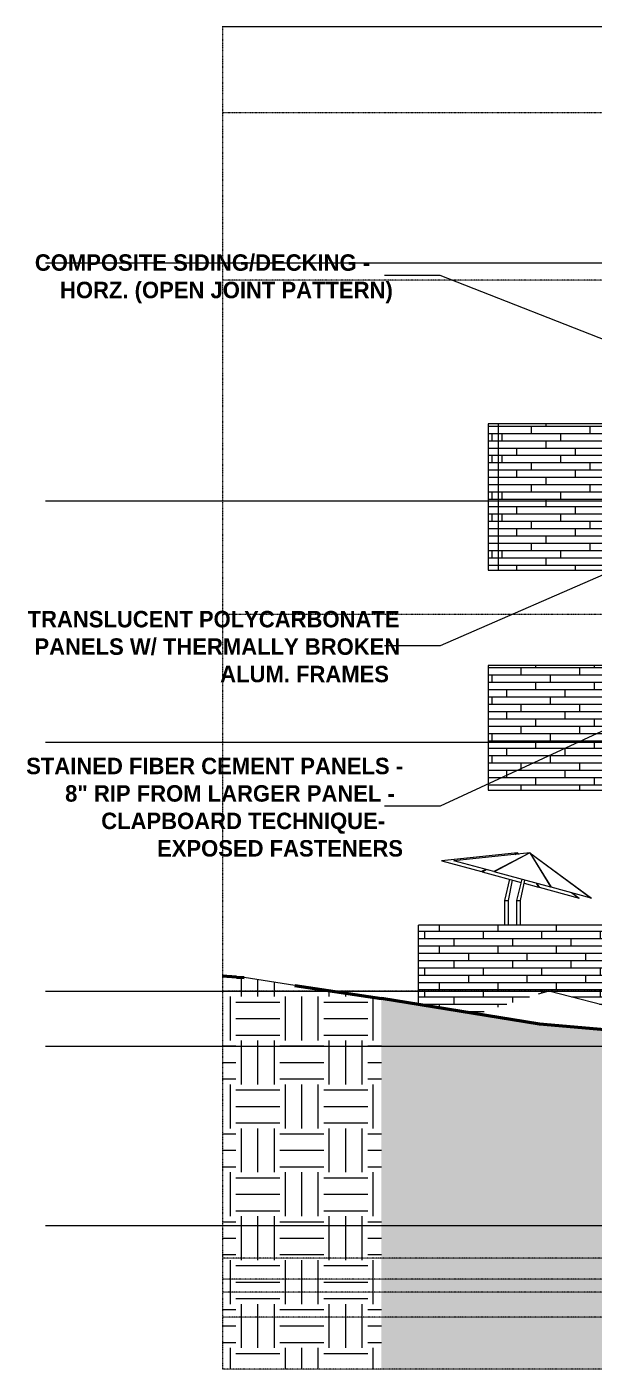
# Model space of a CAD drawing. Header units: inches. Extents: x -4179 to 1631, y -360 to 585.
# Drawn here: x -4179 to -3869, y -207 to 527 of the extents above; entities that cross this region are included whole.
import ezdxf

# ---------------------------------------------------------------- set-up
doc = ezdxf.new("R2010")
doc.units = ezdxf.units.IN
doc.header["$MEASUREMENT"] = 0
doc.linetypes.add('Aligning Line 1_8_', pattern=[0.25, 0.125, -0.125])
doc.linetypes.add('Grid Line 1_2_', pattern=[0.875, 0.5, -0.125, 0.125, -0.125])
for name, color, linetype, lineweight in [('0-1', 7, 'Continuous', 5), ('A-FLOR-LEVL-1', 51, 'Grid Line 1_2_', 9), ('A-WALL', 113, 'Continuous', 13), ('A-WALL-PATT-1', 251, 'Continuous', 9), ('C-TOPO', 7, 'Continuous', 9), ('C-TOPO-1', 250, 'Continuous', 50), ('G-ANNO-SYMB', 111, 'Aligning Line 1_8_', 9), ('G-ANNO-SYMB-1', 254, 'Aligning Line 1_8_', 9), ('G-ANNO-SYMB-2', 147, 'Aligning Line 1_8_', 9), ('G-ANNO-TEXT', 231, 'Continuous', 9), ('G-IMPT', 8, 'Continuous', 9), ('L-SITE', 91, 'Continuous', 9)]:
    doc.layers.add(name, color=color, linetype=linetype, lineweight=lineweight)
doc.styles.add('Century Gothic_B', font='GOTHICB.TTF', dxfattribs={"height": 9})
pattern_1 = [(0, (-2936.56, 0), (24, 24), [24, -24]), (0, (-2936.56, 9), (24, 24), [24, -24]), (0, (-2936.56, 18), (24, 24), [24, -24]), (90, (-2933.56, 21), (-24, 24), [24, -24]), (90, (-2924.56, 21), (-24, 24), [24, -24]), (90, (-2915.56, 21), (-24, 24), [24, -24])]
pattern_2 = [(0, (-3825.324, 0.8), (0, 4), []), (90, (-3825.324, 0.8), (-8, 8), [4, -28]), (90, (-3809.324, 4.8), (-8, 8), [4, -28])]

# ---------------------------------------------------------------- blocks, each defined once
blk = doc.blocks.new('CTR - 2nd Phase_rvt-1-BUILDING ELEVATION - WEST')
at = {"layer": 'A-FLOR-LEVL-1'}
for p, q in [((-4168.71, 398), (-1814.21, 398)), ((-4168.71, 268), (-1814.21, 268)), ((-4168.71, 136), (-1814.21, 136)), ((-4168.71, 0), (-1814.21, 0)), ((-4168.71, -30), (-1814.21, -30)), ((-4168.71, -128), (-1814.21, -128))]:
    blk.add_line(p, q, dxfattribs=at)
at = {"layer": 'G-ANNO-SYMB-1'}
for p, q in [((-1910.9, 526.95), (-4072, 526.95)), ((-1910.9, 388.59), (-4072, 388.59)), ((-1910.9, -164.42), (-4072, -164.42))]:
    blk.add_line(p, q, dxfattribs=at)
blk = doc.blocks.new('CTR  - Topography_rvt-1-BUILDING ELEVATION - WEST')
at = {"layer": 'C-TOPO'}
h = blk.add_hatch(dxfattribs=at)
h.set_pattern_fill('FP_6', color=256, style=0, pattern_type=2)
h.set_pattern_definition(pattern_1)
h.paths.add_polyline_path([(-4064.23, -206.57), (-4064.23, 7.68), (-4072, 8.12), (-4072, -206.57)], flags=0)
h = blk.add_hatch(dxfattribs=at)
h.set_pattern_fill('FP_6', color=256, style=0, pattern_type=2)
h.set_pattern_definition(pattern_1)
h.paths.add_polyline_path([(-4064.23, -206.57), (-3985.01, -206.57), (-3985.01, -4.1), (-4032.33, 3), (-4060.1, 7.44), (-4064.23, 7.68), (-4064.23, -114.88)], flags=0)
h = blk.add_hatch(dxfattribs=at)
h.set_pattern_fill('FP_6', color=256, style=0, pattern_type=2)
h.set_pattern_definition(pattern_1)
h.paths.add_polyline_path([(-2594.4, -206.57), (-1910.9, -206.57), (-1910.9, -1.03), (-1969.99, -1.08), (-2012.2, -0.84), (-2067.07, -0.88), (-2096.62, -1.49), (-2586.24, -2.92), (-2642.24, -2.96), (-2653.78, -3), (-3639.93, -3), (-3847.12, -22.5), (-3898.72, -18.12), (-3985.01, -4.1), (-3985.01, -206.57), (-2605.28, -206.57)], flags=0)
for p, q in [((-4072, 8.12), (-4064.23, 7.68)), ((-4060.1, 7.44), (-4064.23, 7.68)), ((-4032.31, 3), (-4060.1, 7.44)), ((-4032.31, 3), (-3985.01, -4.1)), ((-3893.57, 0), (-3899.4, -1.58)), ((-3830.8, -16.25), (-3893.57, 0)), ((-3906.58, -16.84), (-3985.01, -4.1)), ((-3898.72, -18.12), (-3906.58, -16.84)), ((-3858.84, -21.5), (-3898.72, -18.12))]:
    blk.add_line(p, q, dxfattribs=at)
at = {"layer": 'C-TOPO-1'}
for p, q in [((-4064.23, 7.68), (-4072, 8.12)), ((-4064.23, 7.68), (-4060.1, 7.44)), ((-4032.31, 3), (-3985.01, -4.1)), ((-3906.58, -16.84), (-3985.01, -4.1)), ((-3898.72, -18.12), (-3906.58, -16.84)), ((-3858.84, -21.5), (-3898.72, -18.12))]:
    blk.add_line(p, q, dxfattribs=at)
blk = doc.blocks.new('CTR - 1st Phase - Common Walls_rvt-1-BUILDING ELEVATION - WEST')
at = {"layer": 'A-FLOR-LEVL-1'}
for p, q in [((-4168.71, 398), (-1814.21, 398)), ((-4168.71, 268), (-1814.21, 268)), ((-4168.71, 136), (-1814.21, 136)), ((-4168.71, 0), (-1814.21, 0)), ((-4168.71, -30), (-1814.21, -30)), ((-4168.71, -128), (-1814.21, -128))]:
    blk.add_line(p, q, dxfattribs=at)
at = {"layer": 'G-ANNO-SYMB-2'}
for p, q in [((-1910.9, 526.95), (-4072, 526.95)), ((-1910.9, 526.95), (-4072, 526.95)), ((-4071.96, 526.95), (-4071.96, -145.84)), ((-1910.96, 526.95), (-4071.96, 526.95)), ((-1910.9, 480), (-4072, 480)), ((-1910.9, 0), (-4072, 0)), ((-1910.96, -145.84), (-4071.96, -145.84)), ((-1910.9, -164.42), (-4072, -164.42))]:
    blk.add_line(p, q, dxfattribs=at)
blk = doc.blocks.new('CTR - 1st Phase -Stairs _ Elevators_rvt-1-BUILDING ELEVATION - WEST')
at = {"layer": 'A-FLOR-LEVL-1'}
for p, q in [((-4168.71, 398), (-1814.21, 398)), ((-4168.71, 268), (-1814.21, 268)), ((-4168.71, 136), (-1814.21, 136)), ((-4168.71, 0), (-1814.21, 0)), ((-4168.71, -30), (-1814.21, -30)), ((-4168.71, -128), (-1814.21, -128))]:
    blk.add_line(p, q, dxfattribs=at)
at = {"layer": 'G-ANNO-SYMB-2'}
for p, q in [((-4071.96, 526.95), (-4071.96, -206.49)), ((-1910.96, 526.95), (-4071.96, 526.95)), ((-1910.96, -206.49), (-4071.96, -206.49))]:
    blk.add_line(p, q, dxfattribs=at)
blk = doc.blocks.new('Outdoor Table01 - 02ZUTB01_dwg-1294291-BUILDING ELEVATION - WEST')
at = {"layer": 'G-IMPT'}
for p, q in [((-3086.64, 75.5), (-3128.21, 71.29)), ((-3086.64, 75.5), (-3128.21, 71.29)), ((-3086.64, 75.5), (-3128.1, 71.26)), ((-3086.64, 75.5), (-3106.27, 65.31)), ((-3086.64, 75.5), (-3106.02, 65.24)), ((-3086.64, 75.5), (-3075.15, 56.82)), ((-3086.64, 75.5), (-3052.96, 50.77)), ((-3086.64, 75.5), (-3052.96, 50.77)), ((-3086.64, 75.5), (-3053.06, 50.8)), ((-3086.64, 75.5), (-3074.89, 56.75)), ((-3106.27, 65.31), (-3128.1, 71.26)), ((-3075.15, 56.82), (-3106.02, 65.24)), ((-3093.64, 49.5), (-3090.85, 61.1)), ((-3091.64, 49.5), (-3089.4, 60.7)), ((-3053.06, 50.8), (-3074.89, 56.75)), ((-3093.64, 36), (-3093.64, 49.5)), ((-3093.64, 49.5), (-3091.64, 49.5)), ((-3091.64, 36), (-3091.64, 49.5))]:
    blk.add_line(p, q, dxfattribs=at)
blk = doc.blocks.new('Outdoor Table01 - Outdoor Table01-1899970-BUILDING ELEVATION - WEST')
at = {"zscale": -1}
blk.add_blockref('Outdoor Table01 - 02ZUTB01_dwg-1294291-BUILDING ELEVATION - WEST', (-817.34, 0), dxfattribs=at)
blk = doc.blocks.new('Outdoor Table01 - 02ZUTB01_dwg-V1-BUILDING ELEVATION - WEST')
at = {"layer": 'G-IMPT'}
for p, q in [((-3910.64, 75.5), (-3952.21, 71.29)), ((-3910.64, 75.5), (-3952.21, 71.29)), ((-3910.64, 75.5), (-3952.1, 71.26)), ((-3910.64, 75.5), (-3912.27, 74.65)), ((-3912.23, 74.66), (-3910.64, 75.5)), ((-3910.64, 75.5), (-3910.24, 74.86)), ((-3910.64, 75.5), (-3909.82, 74.9)), ((-3910.64, 75.5), (-3909.82, 74.9)), ((-3910.64, 75.5), (-3910.24, 74.86)), ((-3910.64, 75.5), (-3909.83, 74.9)), ((-3952.1, 71.26), (-3930.27, 65.31)), ((-3927.98, 66.5), (-3930.27, 65.31)), ((-3930.02, 65.24), (-3927.76, 66.44)), ((-3898.5, 66.58), (-3898.31, 66.45)), ((-3898.5, 66.58), (-3898.31, 66.45)), ((-3898.48, 66.55), (-3898.29, 66.41)), ((-3930.02, 65.24), (-3908.6, 59.4)), ((-3917.64, 49.5), (-3914.85, 61.1)), ((-3915.64, 49.5), (-3913.4, 60.7)), ((-3907.08, 58.98), (-3899.15, 56.82)), ((-3900.49, 59), (-3899.15, 56.82)), ((-3900.27, 58.94), (-3898.89, 56.75)), ((-3898.89, 56.75), (-3877.06, 50.8)), ((-3880.98, 53.68), (-3877.06, 50.8)), ((-3880.89, 53.66), (-3876.96, 50.77)), ((-3880.89, 53.66), (-3876.96, 50.77)), ((-3917.64, 36), (-3917.64, 49.5)), ((-3917.64, 49.5), (-3915.64, 49.5)), ((-3915.64, 36), (-3915.64, 49.5))]:
    blk.add_line(p, q, dxfattribs=at)
blk = doc.blocks.new('Outdoor Table01 - Outdoor Table01-V2-BUILDING ELEVATION - WEST')
blk.add_blockref('Outdoor Table01 - 02ZUTB01_dwg-V1-BUILDING ELEVATION - WEST', (0, 0))

msp = doc.modelspace()

# ---------------------------------------------------------------- hatches: boundary and pattern name
at = {"layer": 'A-WALL-PATT-1'}
h = msp.add_hatch(dxfattribs=at)
h.set_pattern_fill('FP_5', color=256, style=0, pattern_type=2)
h.set_pattern_definition([(0, (-3924.599, 268.8), (0, 4), []), (90, (-3924.599, 268.8), (-8, 8), [4, -28]), (90, (-3908.599, 272.8), (-8, 8), [4, -28])])
h.paths.add_polyline_path([(-3921.1926, 230.125), (-3921.1926, 310), (-3926.7237, 310), (-3926.7237, 230.125)], flags=0)
h = msp.add_hatch(dxfattribs=at)
h.set_pattern_fill('FP_4', color=256, style=0, pattern_type=2)
h.set_pattern_definition([(0, (-3919.068, 268.8), (0, 4), []), (90, (-3919.068, 268.8), (-8, 8), [4, -28]), (90, (-3903.068, 272.8), (-8, 8), [4, -28])])
h.paths.add_polyline_path([(-3869.397, 230.125), (-3861.6612, 230.125), (-3861.6612, 310), (-3921.1926, 310), (-3921.1926, 230.125)], flags=0)
h = msp.add_hatch(dxfattribs=at)
h.set_pattern_fill('FP_3', color=256, style=0, pattern_type=2)
h.set_pattern_definition([(0, (-3924.599, 136.8), (0, 4), []), (90, (-3924.599, 136.8), (-8, 8), [4, -28]), (90, (-3908.599, 140.8), (-8, 8), [4, -28])])
h.paths.add_polyline_path([(-3869.397, 109.75), (-3860.9112, 109.75), (-3860.9552, 149), (-3861.2237, 149), (-3861.2237, 178), (-3926.7237, 178), (-3926.7237, 109.75)], flags=0)
h = msp.add_hatch(dxfattribs=at)
h.set_pattern_fill('FP_8', color=256, style=0, pattern_type=2)
h.set_pattern_definition(pattern_2)
h.paths.add_polyline_path([(-3960.5987, -8.0656), (-3960.5987, 36), (-3964.8487, 36), (-3964.8487, -7.3752), (-3962.0687, -7.8268)], flags=0)
h = msp.add_hatch(dxfattribs=at)
h.set_pattern_fill('FP_8', color=256, style=0, pattern_type=2)
h.set_pattern_definition(pattern_2)
h.paths.add_polyline_path([(-3831.3237, -16.1179), (-3831.3237, 36), (-3960.5987, 36), (-3960.5987, -8.0656), (-3933.0397, -12.5427), (-3898.1431, -1.2418), (-3893.5653, 0), (-3835.6297, -15.0029)], flags=0)

# ---------------------------------------------------------------- linework, layer by layer
at = {"layer": 'A-FLOR-LEVL-1'}
for p, q in [((-4167.9645, 398), (-1814.9564, 398)), ((-4167.9645, 268), (-1814.9564, 268)), ((-4167.9645, 136), (-1814.9564, 136)), ((-4167.9645, 0), (-1814.9564, 0)), ((-4167.9645, -30), (-1814.9564, -30)), ((-4167.9645, -128), (-1814.9564, -128))]:
    msp.add_line(p, q, dxfattribs=at)
at = {"layer": 'A-WALL'}
for p, q in [((-3861.6612, 310), (-3926.7237, 310)), ((-3926.7237, 310), (-3926.7237, 230.125)), ((-3921.1926, 310), (-3921.1926, 230.125)), ((-3926.7237, 230.125), (-3861.6612, 230.125)), ((-3861.2237, 178), (-3926.7237, 178)), ((-3926.7237, 178), (-3926.7237, 109.75)), ((-3926.7237, 109.75), (-3860.9112, 109.75)), ((-3964.8487, -7.3752), (-3964.8487, 36)), ((-3831.3237, 36), (-3964.8487, 36))]:
    msp.add_line(p, q, dxfattribs=at)
at = {"layer": 'G-ANNO-SYMB'}
for p, q in [((-1910.8965, 526.9531), (-4072.0005, 526.9531)), ((-1910.8965, 480), (-4072.0005, 480)), ((-1910.8965, 397.7608), (-4072.0005, 397.7608)), ((-1910.8965, 205.7608), (-4072.0005, 205.7608)), ((-1910.8965, 0), (-4072.0005, 0)), ((-1910.8965, -157.3105), (-4072.0005, -157.3105)), ((-1910.8965, -178.2392), (-4072.0005, -178.2392))]:
    msp.add_line(p, q, dxfattribs=at)
at = {"layer": 'G-ANNO-TEXT'}
for p, q in [((-3953.004, 391.1587), (-3983.4199, 391.1587)), ((-3681.6002, 284.7029), (-3953.004, 391.1587)), ((-3826.6608, 243.7584), (-3953.004, 188.7757)), ((-3953.004, 188.7757), (-3983.3821, 188.7757)), ((-3841.8688, 152.5106), (-3953.004, 101.0374)), ((-3953.004, 101.0374), (-3983.4199, 101.0374))]:
    msp.add_line(p, q, dxfattribs=at)

# ---------------------------------------------------------------- block references
at = {"layer": '0-1'}
for name in ['CTR - 2nd Phase_rvt-1-BUILDING ELEVATION - WEST', 'CTR - 1st Phase - Common Walls_rvt-1-BUILDING ELEVATION - WEST', 'CTR - 1st Phase -Stairs _ Elevators_rvt-1-BUILDING ELEVATION - WEST', 'CTR  - Topography_rvt-1-BUILDING ELEVATION - WEST']:
    msp.add_blockref(name, (0, 0), dxfattribs=at)
at = {"layer": 'L-SITE'}
for name in ['Outdoor Table01 - Outdoor Table01-V2-BUILDING ELEVATION - WEST', 'Outdoor Table01 - Outdoor Table01-1899970-BUILDING ELEVATION - WEST']:
    msp.add_blockref(name, (0, 0), dxfattribs=at)

# ---------------------------------------------------------------- texts
at = {"layer": 'G-ANNO-TEXT', "char_height": 9, "attachment_point": 1, "style": 'Century Gothic_B'}
for s, insert, width in [('COMPOSITE SIDING/DECKING -', (-4174.4372, 402.6635), 231.492), ('HORZ. (OPEN JOINT PATTERN)', (-4160.6872, 387.6635), 214.827), ('TRANSLUCENT POLYCARBONATE', (-4178.4057, 207.7828), 236.34), ('PANELS W/ THERMALLY BROKEN', (-4174.6557, 192.7828), 231.795), ('ALUM. FRAMES', (-4073.1557, 177.7828), 108.777), ('STAINED FIBER CEMENT PANELS -', (-4179.1617, 127.5469), 237.249), ('8" RIP FROM LARGER PANEL -', (-4157.9117, 112.5469), 211.494), ('CLAPBOARD TECHNIQUE-', (-4138.1617, 97.5469), 187.557), ('EXPOSED FASTENERS', (-4107.6617, 82.5469), 150.591)]:
    msp.add_mtext(s, dxfattribs=dict(at, insert=insert, width=width))

doc.saveas('drawing.dxf')
